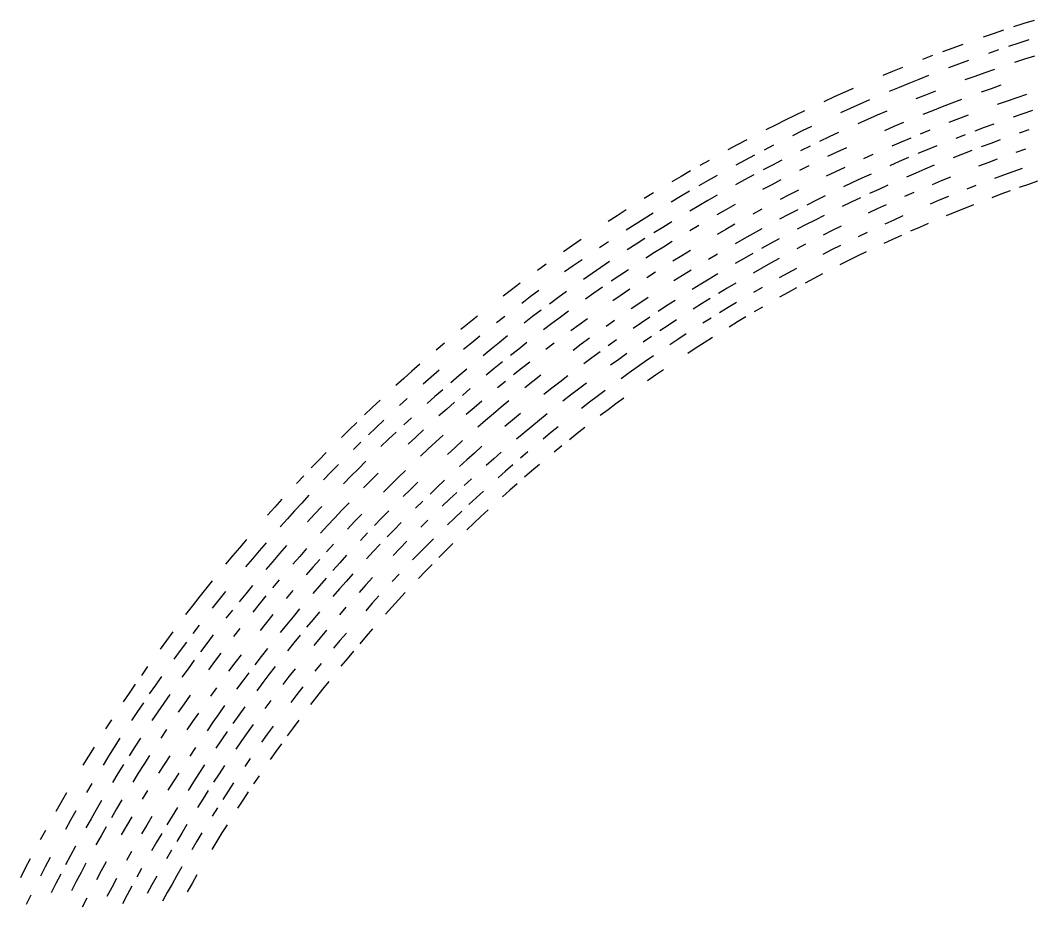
# Model space of a CAD drawing. Header units: metres. Extents: x -298 to 300, y -298 to 299.
# Drawn here: x -266.2 to -88.2, y 130.8 to 285.6 of the extents above; entities that cross this region are included whole.
import ezdxf

# ---------------------------------------------------------------- set-up
doc = ezdxf.new("R2010")
doc.units = ezdxf.units.M

msp = doc.modelspace()

# ---------------------------------------------------------------- linework, layer by layer
for p, q in [((-90.6283, 285.052, -692.8203), (-92.41657, 284.47412, -692.8203)), ((-88.83643, 285.61877, -692.8203), (-90.6283, 285.052, -692.8203)), ((-95.98194, 283.28455, -692.8203), (-97.75892, 282.67297, -692.8203)), ((-94.20112, 283.8849, -692.8203), (-95.98194, 283.28455, -692.8203)), ((-101.301094, 281.4165, -692.8203), (-103.06617, 280.77155, -692.8203)), ((-91.515816, 281.62213, -692.8203), (-93.28236, 281.0387, -692.8203)), ((-89.74561, 282.19446, -692.8203), (-91.515816, 281.62213, -692.8203)), ((-106.58393, 279.44855, -692.8203), (-108.336494, 278.7705, -692.8203)), ((-103.06617, 280.77155, -692.8203), (-104.827156, 280.1156, -692.8203)), ((-95.04517, 280.44415, -692.8203), (-96.80427, 279.83862, -692.8203)), ((-102.05799, 277.9558, -692.8203), (-103.801155, 277.30627, -692.8203)), ((-100.31068, 278.59436, -692.8203), (-102.05799, 277.9558, -692.8203)), ((-90.48579, 278.81213, -692.8203), (-92.23469, 278.23523, -692.8203)), ((-88.73322, 279.37805, -692.8203), (-90.48579, 278.81213, -692.8203)), ((-113.56806, 276.67053, -692.8203), (-115.302925, 275.94867, -692.8203)), ((-111.82862, 277.38147, -692.8203), (-113.56806, 276.67053, -692.8203)), ((-107.275154, 275.97437, -692.8203), (-109.005745, 275.29205, -692.8203)), ((-97.459114, 276.43884, -692.8203), (-99.19294, 275.8181, -692.8203)), ((-95.72144, 277.04858, -692.8203), (-97.459114, 276.43884, -692.8203)), ((-110.732, 274.59894, -692.8203), (-112.453865, 273.89502, -692.8203)), ((-109.005745, 275.29205, -692.8203), (-110.732, 274.59894, -692.8203)), ((-99.19294, 275.8181, -692.8203), (-100.92274, 275.18665, -692.8203)), ((-94.641, 274.25763, -692.8203), (-96.36115, 273.65472, -692.8203)), ((-122.19599, 272.95276, -692.8203), (-123.907234, 272.17688, -692.8203)), ((-120.479866, 273.71796, -692.8203), (-122.19599, 272.95276, -692.8203)), ((-112.453865, 273.89502, -692.8203), (-114.17121, 273.18024, -692.8203)), ((-107.80128, 272.5523, -692.8203), (-109.51038, 271.86682, -692.8203)), ((-106.0879, 273.22705, -692.8203), (-107.80128, 272.5523, -692.8203)), ((-96.36115, 273.65472, -692.8203), (-98.07752, 273.04102, -692.8203)), ((-90.146, 272.62604, -692.8203), (-91.85609, 272.0514, -692.8203)), ((-123.907234, 272.17688, -692.8203), (-125.613655, 271.39014, -692.8203)), ((-119.295845, 270.9715, -692.8203), (-120.99464, 270.21387, -692.8203)), ((-117.59229, 271.7185, -692.8203), (-119.295845, 270.9715, -692.8203)), ((-103.20277, 271.1355, -692.8203), (-104.90308, 270.47888, -692.8203)), ((-101.49836, 271.78137, -692.8203), (-103.20277, 271.1355, -692.8203)), ((-93.56245, 271.466, -692.8203), (-95.26508, 270.86993, -692.8203)), ((-91.85609, 272.0514, -692.8203), (-93.56245, 271.466, -692.8203)), ((-130.70259, 268.96606, -692.8203), (-132.3886, 268.13672, -692.8203)), ((-129.01137, 269.78467, -692.8203), (-130.70259, 268.96606, -692.8203)), ((-120.99464, 270.21387, -692.8203), (-122.68867, 269.44556, -692.8203)), ((-116.302376, 269.01788, -692.8203), (-117.98902, 268.27905, -692.8203)), ((-114.61115, 269.7461, -692.8203), (-116.302376, 269.01788, -692.8203)), ((-106.59925, 269.81158, -692.8203), (-108.291084, 269.13367, -692.8203)), ((-104.90308, 270.47888, -692.8203), (-106.59925, 269.81158, -692.8203)), ((-100.350044, 269.0177, -692.8203), (-102.03712, 268.3791, -692.8203)), ((-90.79719, 269.25232, -692.8203), (-92.48603, 268.67365, -692.8203)), ((-89.104744, 269.8203, -692.8203), (-90.79719, 269.25232, -692.8203)), ((-134.06935, 267.29688, -692.8203), (-135.74477, 266.44653, -692.8203)), ((-132.3886, 268.13672, -692.8203), (-134.06935, 267.29688, -692.8203)), ((-127.7411, 267.07703, -692.8203), (-129.41524, 266.26648, -692.8203)), ((-117.98902, 268.27905, -692.8203), (-119.67097, 267.52966, -692.8203)), ((-113.34058, 267.03644, -692.8203), (-115.01484, 266.31628, -692.8203)), ((-111.66187, 267.7461, -692.8203), (-113.34058, 267.03644, -692.8203)), ((-102.03712, 268.3791, -692.8203), (-103.7201, 267.72986, -692.8203)), ((-95.85255, 267.4845, -692.8203), (-97.5301, 266.87415, -692.8203)), ((-129.41524, 266.26648, -692.8203), (-131.08418, 265.44543, -692.8203)), ((-124.687874, 265.21838, -692.8203), (-126.35035, 264.427, -692.8203)), ((-123.020454, 265.99933, -692.8203), (-124.687874, 265.21838, -692.8203)), ((-107.073616, 266.39978, -692.8203), (-108.74409, 265.719, -692.8203)), ((-100.87348, 265.6219, -692.8203), (-102.53919, 264.98004, -692.8203)), ((-97.5301, 266.87415, -692.8203), (-99.20374, 266.2533, -692.8203)), ((-89.740486, 266.4524, -692.8203), (-91.41169, 265.8805, -692.8203)), ((-140.73842, 263.8324, -692.8203), (-142.39186, 262.94025, -692.8203)), ((-139.07936, 264.71423, -692.8203), (-140.73842, 263.8324, -692.8203)), ((-134.40639, 263.77185, -692.8203), (-136.05952, 262.9195, -692.8203)), ((-128.00786, 263.62524, -692.8203), (-129.66023, 262.81305, -692.8203)), ((-112.071846, 264.326, -692.8203), (-113.72907, 263.61383, -692.8203)), ((-110.410164, 265.0277, -692.8203), (-112.071846, 264.326, -692.8203)), ((-105.858284, 263.66504, -692.8203), (-107.51154, 262.99194, -692.8203)), ((-96.40333, 264.10175, -692.8203), (-98.05958, 263.48804, -692.8203)), ((-94.74323, 264.70508, -692.8203), (-96.40333, 264.10175, -692.8203)), ((-137.70723, 262.05676, -692.8203), (-139.34947, 261.18372, -692.8203)), ((-123.31611, 262.5586, -692.8203), (-124.96192, 261.77588, -692.8203)), ((-121.66541, 263.33093, -692.8203), (-123.31611, 262.5586, -692.8203)), ((-117.029915, 262.1584, -692.8203), (-118.67341, 261.41516, -692.8203)), ((-110.80518, 261.61462, -692.8203), (-112.44538, 260.91046, -692.8203)), ((-107.51154, 262.99194, -692.8203), (-109.16053, 262.3084, -692.8203)), ((-101.36036, 262.22937, -692.8203), (-103.00477, 261.58447, -692.8203)), ((-99.71198, 262.8639, -692.8203), (-101.36036, 262.22937, -692.8203)), ((-90.33955, 263.08655, -692.8203), (-91.98963, 262.51086, -692.8203)), ((-145.68178, 261.12476, -692.8203), (-147.31807, 260.20166, -692.8203)), ((-139.34947, 261.18372, -692.8203), (-140.98619, 260.3004, -692.8203)), ((-134.5862, 260.31445, -692.8203), (-136.2176, 259.46106, -692.8203)), ((-132.94948, 261.1576, -692.8203), (-134.5862, 260.31445, -692.8203)), ((-128.2386, 260.1795, -692.8203), (-129.86928, 259.36597, -692.8203)), ((-121.94611, 259.89783, -692.8203), (-123.575264, 259.12378, -692.8203)), ((-112.44538, 260.91046, -692.8203), (-114.081184, 260.19604, -692.8203)), ((-106.281136, 260.26392, -692.8203), (-107.91297, 259.5882, -692.8203)), ((-96.91761, 260.72186, -692.8203), (-98.55262, 260.10498, -692.8203)), ((-95.278694, 261.3285, -692.8203), (-96.91761, 260.72186, -692.8203)), ((-150.57304, 258.3246, -692.8203), (-152.1916, 257.37073, -692.8203)), ((-148.9485, 259.2682, -692.8203), (-150.57304, 258.3246, -692.8203)), ((-144.24275, 258.50293, -692.8203), (-145.8625, 257.58893, -692.8203)), ((-137.84358, 258.5974, -692.8203), (-139.46407, 257.7235, -692.8203)), ((-123.575264, 259.12378, -692.8203), (-125.19947, 258.33948, -692.8203)), ((-117.339, 258.73645, -692.8203), (-118.960945, 257.99133, -692.8203)), ((-109.540535, 258.90228, -692.8203), (-111.163765, 258.20618, -692.8203)), ((-107.91297, 259.5882, -692.8203), (-109.540535, 258.90228, -692.8203)), ((-103.433846, 258.19275, -692.8203), (-105.05274, 257.53503, -692.8203)), ((-94.1562, 258.55444, -692.8203), (-95.77766, 257.95496, -692.8203)), ((-92.53095, 259.1438, -692.8203), (-94.1562, 258.55444, -692.8203)), ((-90.90205, 259.7229, -692.8203), (-92.53095, 259.1438, -692.8203)), ((-145.8625, 257.58893, -692.8203), (-147.47646, 256.6648, -692.8203)), ((-139.46407, 257.7235, -692.8203), (-141.07906, 256.83954, -692.8203)), ((-134.73024, 256.864, -692.8203), (-136.33992, 256.00983, -692.8203)), ((-133.11519, 257.7082, -692.8203), (-134.73024, 256.864, -692.8203)), ((-120.57813, 257.23608, -692.8203), (-122.19056, 256.4707, -692.8203)), ((-118.960945, 257.99133, -692.8203), (-120.57813, 257.23608, -692.8203)), ((-114.39686, 256.78333, -692.8203), (-116.0066, 256.05676, -692.8203)), ((-105.05274, 257.53503, -692.8203), (-106.66749, 256.86707, -692.8203)), ((-99.0091, 256.7254, -692.8203), (-100.618904, 256.09546, -692.8203)), ((-89.8166, 256.9342, -692.8203), (-91.427986, 256.36194, -692.8203)), ((-88.20161, 257.49634, -692.8203), (-89.8166, 256.9342, -692.8203)), ((-155.41054, 255.43266, -692.8203), (-157.01076, 254.4486, -692.8203)), ((-150.68666, 254.78612, -692.8203), (-152.28288, 253.83177, -692.8203)), ((-149.08455, 255.73045, -692.8203), (-150.68666, 254.78612, -692.8203)), ((-144.2921, 255.04124, -692.8203), (-145.89003, 254.127, -692.8203)), ((-131.64589, 255.10094, -692.8203), (-133.24458, 254.2661, -692.8203)), ((-130.04195, 255.92577, -692.8203), (-131.64589, 255.10094, -692.8203)), ((-125.400764, 254.90959, -692.8203), (-126.99848, 254.11394, -692.8203)), ((-119.21223, 254.57335, -692.8203), (-120.80793, 253.81657, -692.8203)), ((-116.0066, 256.05676, -692.8203), (-117.61176, 255.32005, -692.8203)), ((-109.884224, 255.50084, -692.8203), (-111.48603, 254.80266, -692.8203)), ((-103.826485, 254.80522, -692.8203), (-105.42414, 254.14507, -692.8203)), ((-94.63984, 255.18712, -692.8203), (-96.24012, 254.58464, -692.8203)), ((-93.035774, 255.77959, -692.8203), (-94.63984, 255.18712, -692.8203)), ((-147.48222, 253.20274, -692.8203), (-149.06856, 252.26854, -692.8203)), ((-145.89003, 254.127, -692.8203), (-147.48222, 253.20274, -692.8203)), ((-141.13625, 253.38664, -692.8203), (-142.72389, 252.4923, -692.8203)), ((-126.99848, 254.11394, -692.8203), (-128.59108, 253.30827, -692.8203)), ((-120.80793, 253.81657, -692.8203), (-122.39887, 253.04979, -692.8203)), ((-114.67628, 253.37608, -692.8203), (-116.264656, 252.64781, -692.8203)), ((-105.42414, 254.14507, -692.8203), (-107.017586, 253.47484, -692.8203)), ((-101.01777, 252.71703, -692.8203), (-102.6023, 252.07457, -692.8203)), ((-99.429146, 253.3496, -692.8203), (-101.01777, 252.71703, -692.8203)), ((-161.77388, 251.43614, -692.8203), (-163.34883, 250.41216, -692.8203)), ((-160.19252, 252.45024, -692.8203), (-161.77388, 251.43614, -692.8203)), ((-155.45705, 251.89305, -692.8203), (-157.03493, 250.90874, -692.8203)), ((-142.72389, 252.4923, -692.8203), (-144.30586, 251.58794, -692.8203)), ((-136.42601, 252.56639, -692.8203), (-138.00862, 251.70158, -692.8203)), ((-131.76091, 251.6671, -692.8203), (-133.33803, 250.83159, -692.8203)), ((-130.1786, 252.49266, -692.8203), (-131.76091, 251.6671, -692.8203)), ((-125.56605, 251.48637, -692.8203), (-127.14216, 250.6898, -692.8203)), ((-116.264656, 252.64781, -692.8203), (-117.848335, 251.90965, -692.8203)), ((-111.77204, 251.40446, -692.8203), (-113.34803, 250.6945, -692.8203)), ((-102.6023, 252.07457, -692.8203), (-104.18281, 251.4221, -692.8203)), ((-158.60658, 249.9146, -692.8203), (-160.17189, 248.91063, -692.8203)), ((-157.03493, 250.90874, -692.8203), (-158.60658, 249.9146, -692.8203)), ((-153.79176, 249.40636, -692.8203), (-155.35402, 248.4326, -692.8203)), ((-152.22334, 250.37022, -692.8203), (-153.79176, 249.40636, -692.8203)), ((-147.45256, 249.74956, -692.8203), (-149.01717, 248.81554, -692.8203)), ((-141.15736, 249.94225, -692.8203), (-142.72334, 249.04784, -692.8203)), ((-128.71327, 249.88329, -692.8203), (-130.27925, 249.067, -692.8203)), ((-127.14216, 250.6898, -692.8203), (-128.71327, 249.88329, -692.8203)), ((-122.57105, 249.63548, -692.8203), (-124.13563, 248.85777, -692.8203)), ((-113.34803, 250.6945, -692.8203), (-114.91956, 249.9746, -692.8203)), ((-108.89918, 249.4055, -692.8203), (-110.462654, 248.71361, -692.8203)), ((-107.33131, 250.08757, -692.8203), (-108.89918, 249.4055, -692.8203)), ((-156.91014, 247.44902, -692.8203), (-158.46004, 246.45573, -692.8203)), ((-142.72334, 249.04784, -692.8203), (-144.2837, 248.14354, -692.8203)), ((-139.59282, 247.3911, -692.8203), (-141.1428, 246.50658, -692.8203)), ((-138.03728, 248.26598, -692.8203), (-139.59282, 247.3911, -692.8203)), ((-136.47627, 249.13097, -692.8203), (-138.03728, 248.26598, -692.8203)), ((-133.39558, 247.40495, -692.8203), (-134.94585, 246.55931, -692.8203)), ((-124.13563, 248.85777, -692.8203), (-125.69532, 248.07018, -692.8203)), ((-118.048775, 248.50536, -692.8203), (-119.60639, 247.75603, -692.8203)), ((-112.0218, 248.01189, -692.8203), (-113.576485, 247.3004, -692.8203)), ((-169.58315, 246.21794, -692.8203), (-171.12508, 245.145, -692.8203)), ((-168.0345, 247.28117, -692.8203), (-169.58315, 246.21794, -692.8203)), ((-163.28346, 246.87321, -692.8203), (-164.82954, 245.83995, -692.8203)), ((-158.46004, 246.45573, -692.8203), (-160.00362, 245.45274, -692.8203)), ((-153.67525, 245.955, -692.8203), (-155.21584, 244.98204, -692.8203)), ((-152.12862, 246.91826, -692.8203), (-153.67525, 245.955, -692.8203)), ((-134.94585, 246.55931, -692.8203), (-136.49074, 245.7039, -692.8203)), ((-128.79958, 246.4658, -692.8203), (-130.34404, 245.64903, -692.8203)), ((-122.70728, 246.22813, -692.8203), (-124.250435, 245.44957, -692.8203)), ((-113.576485, 247.3004, -692.8203), (-115.126656, 246.57921, -692.8203)), ((-155.21584, 244.98204, -692.8203), (-156.75026, 243.9995, -692.8203)), ((-150.46712, 244.42912, -692.8203), (-151.99818, 243.47636, -692.8203)), ((-148.93007, 245.3723, -692.8203), (-150.46712, 244.42912, -692.8203)), ((-144.22594, 244.70836, -692.8203), (-145.75893, 243.79472, -692.8203)), ((-139.56422, 243.96416, -692.8203), (-141.09267, 243.07982, -692.8203)), ((-138.03023, 244.83885, -692.8203), (-139.56422, 243.96416, -692.8203)), ((-133.41743, 243.98643, -692.8203), (-134.94618, 243.14073, -692.8203)), ((-124.250435, 245.44957, -692.8203), (-125.78864, 244.66136, -692.8203)), ((-119.7494, 244.35728, -692.8203), (-121.28089, 243.5974, -692.8203)), ((-118.2132, 245.10759, -692.8203), (-119.7494, 244.35728, -692.8203)), ((-174.18849, 242.97032, -692.8203), (-175.70992, 241.86858, -692.8203)), ((-169.42836, 242.68211, -692.8203), (-170.94795, 241.61034, -692.8203)), ((-167.90205, 243.74437, -692.8203), (-169.42836, 242.68211, -692.8203)), ((-164.59608, 242.38591, -692.8203), (-166.11394, 241.34447, -692.8203)), ((-163.07173, 243.41777, -692.8203), (-164.59608, 242.38591, -692.8203)), ((-136.46956, 242.28539, -692.8203), (-137.98756, 241.42058, -692.8203)), ((-134.94618, 243.14073, -692.8203), (-136.46956, 242.28539, -692.8203)), ((-130.37306, 242.239, -692.8203), (-131.89095, 241.41246, -692.8203)), ((-121.28089, 243.5974, -692.8203), (-122.80756, 242.82787, -692.8203)), ((-166.11394, 241.34447, -692.8203), (-167.6252, 240.2935, -692.8203)), ((-161.316, 240.99413, -692.8203), (-162.82515, 239.97337, -692.8203)), ((-159.80037, 242.00548, -692.8203), (-161.316, 240.99413, -692.8203)), ((-155.04216, 241.5421, -692.8203), (-156.55495, 240.56065, -692.8203)), ((-150.32298, 240.99644, -692.8203), (-151.83247, 240.04466, -692.8203)), ((-148.80751, 241.93877, -692.8203), (-150.32298, 240.99644, -692.8203)), ((-145.64418, 240.36955, -692.8203), (-147.14986, 239.44719, -692.8203)), ((-144.1327, 241.28252, -692.8203), (-145.64418, 240.36955, -692.8203)), ((-131.89095, 241.41246, -692.8203), (-133.40358, 240.5764, -692.8203)), ((-127.35798, 240.46202, -692.8203), (-128.86479, 239.6544, -692.8203)), ((-125.8462, 241.26018, -692.8203), (-127.35798, 240.46202, -692.8203)), ((-180.23201, 238.50633, -692.8203), (-181.72514, 237.36674, -692.8203)), ((-178.7317, 239.63652, -692.8203), (-180.23201, 238.50633, -692.8203)), ((-164.3279, 238.9431, -692.8203), (-165.82408, 237.90343, -692.8203)), ((-159.56184, 238.56938, -692.8203), (-161.05586, 237.55968, -692.8203)), ((-147.14986, 239.44719, -692.8203), (-148.64967, 238.51537, -692.8203)), ((-142.50838, 238.76909, -692.8203), (-144.0041, 237.86644, -692.8203)), ((-141.00703, 239.66234, -692.8203), (-142.50838, 238.76909, -692.8203)), ((-136.41286, 238.87584, -692.8203), (-137.90938, 238.0114, -692.8203)), ((-130.36644, 238.83739, -692.8203), (-131.86293, 238.01091, -692.8203)), ((-176.9579, 237.22856, -692.8203), (-178.44298, 236.1096, -692.8203)), ((-175.46577, 238.33812, -692.8203), (-176.9579, 237.22856, -692.8203)), ((-172.11885, 237.08409, -692.8203), (-173.60316, 235.99559, -692.8203)), ((-170.6277, 238.16331, -692.8203), (-172.11885, 237.08409, -692.8203)), ((-165.82408, 237.90343, -692.8203), (-167.31374, 236.85442, -692.8203)), ((-161.05586, 237.55968, -692.8203), (-162.54344, 236.54057, -692.8203)), ((-156.32457, 237.13274, -692.8203), (-157.80959, 236.14336, -692.8203)), ((-145.4941, 236.95433, -692.8203), (-146.97829, 236.033, -692.8203)), ((-131.86293, 238.01091, -692.8203), (-133.35414, 237.1751, -692.8203)), ((-157.80959, 236.14336, -692.8203), (-159.28838, 235.14464, -692.8203)), ((-153.11357, 235.66362, -692.8203), (-154.58946, 234.69444, -692.8203)), ((-151.6316, 236.62352, -692.8203), (-153.11357, 235.66362, -692.8203)), ((-146.97829, 236.033, -692.8203), (-148.45668, 235.10228, -692.8203)), ((-142.36592, 235.36205, -692.8203), (-143.84023, 234.46031, -692.8203)), ((-140.886, 236.2545, -692.8203), (-142.36592, 235.36205, -692.8203)), ((-136.32066, 235.47545, -692.8203), (-137.79585, 234.61168, -692.8203)), ((-186.16115, 233.89207, -692.8203), (-187.62514, 232.71538, -692.8203)), ((-181.39189, 233.84398, -692.8203), (-182.85558, 232.69725, -692.8203)), ((-176.55107, 233.7907, -692.8203), (-178.01454, 232.67442, -692.8203)), ((-175.08058, 234.89775, -692.8203), (-176.55107, 233.7907, -692.8203)), ((-171.74257, 233.65147, -692.8203), (-173.2053, 232.56541, -692.8203)), ((-170.27303, 234.72838, -692.8203), (-171.74257, 233.65147, -692.8203)), ((-166.9673, 233.42754, -692.8203), (-168.42879, 232.37144, -692.8203)), ((-156.05922, 233.71599, -692.8203), (-157.52278, 232.72838, -692.8203)), ((-151.3957, 233.21318, -692.8203), (-152.85622, 232.25487, -692.8203)), ((-145.30879, 233.54942, -692.8203), (-146.77162, 232.62926, -692.8203)), ((-139.26555, 233.7387, -692.8203), (-140.72969, 232.85649, -692.8203)), ((-187.62514, 232.71538, -692.8203), (-189.08168, 231.52953, -692.8203)), ((-173.2053, 232.56541, -692.8203), (-174.66115, 231.47014, -692.8203)), ((-168.42879, 232.37144, -692.8203), (-169.88356, 231.3062, -692.8203)), ((-162.22694, 233.11955, -692.8203), (-163.68657, 232.09325, -692.8203)), ((-157.52278, 232.72838, -692.8203), (-158.98012, 231.73155, -692.8203)), ((-152.85622, 232.25487, -692.8203), (-154.31068, 231.28734, -692.8203)), ((-140.72969, 232.85649, -692.8203), (-142.18828, 231.96507, -692.8203)), ((-185.76118, 230.37651, -692.8203), (-187.20296, 229.2025, -692.8203)), ((-180.9203, 230.41441, -692.8203), (-182.36244, 229.27074, -692.8203)), ((-166.58632, 230.01317, -692.8203), (-168.02632, 228.95952, -692.8203)), ((-161.87575, 229.71062, -692.8203), (-163.31395, 228.68657, -692.8203)), ((-155.75905, 230.31078, -692.8203), (-157.20119, 229.32506, -692.8203)), ((-151.12483, 229.81401, -692.8203), (-152.56401, 228.8574, -692.8203)), ((-149.6797, 230.76152, -692.8203), (-151.12483, 229.81401, -692.8203)), ((-145.08846, 230.15495, -692.8203), (-146.52992, 229.23631, -692.8203)), ((-191.97224, 229.13048, -692.8203), (-193.40614, 227.9174, -692.8203)), ((-187.20296, 229.2025, -692.8203), (-188.63731, 228.01945, -692.8203)), ((-183.79738, 228.11815, -692.8203), (-185.22499, 226.95647, -692.8203)), ((-182.36244, 229.27074, -692.8203), (-183.79738, 228.11815, -692.8203)), ((-178.98701, 228.12993, -692.8203), (-180.41484, 226.99846, -692.8203)), ((-177.55208, 229.25237, -692.8203), (-178.98701, 228.12993, -692.8203)), ((-172.77284, 229.14842, -692.8203), (-174.20723, 228.05595, -692.8203)), ((-168.02632, 228.95952, -692.8203), (-169.45967, 227.8969, -692.8203)), ((-147.96559, 228.30858, -692.8203), (-149.39534, 227.37187, -692.8203)), ((-146.52992, 229.23631, -692.8203), (-147.96559, 228.30858, -692.8203)), ((-166.17091, 226.6115, -692.8203), (-167.58955, 225.56053, -692.8203)), ((-164.74568, 227.65349, -692.8203), (-166.17091, 226.6115, -692.8203)), ((-161.49, 226.31407, -692.8203), (-162.90688, 225.29247, -692.8203)), ((-160.06673, 227.3267, -692.8203), (-161.49, 226.31407, -692.8203)), ((-155.42412, 226.91728, -692.8203), (-156.84496, 225.93382, -692.8203)), ((-196.25087, 225.4644, -692.8203), (-197.66164, 224.22453, -692.8203)), ((-192.89531, 224.41661, -692.8203), (-194.29945, 223.19798, -692.8203)), ((-188.05818, 224.60643, -692.8203), (-189.46364, 223.41814, -692.8203)), ((-183.24898, 224.70885, -692.8203), (-184.6552, 223.5507, -692.8203)), ((-181.83553, 225.85808, -692.8203), (-183.24898, 224.70885, -692.8203)), ((-178.46877, 224.7249, -692.8203), (-179.8752, 223.59679, -692.8203)), ((-177.05525, 225.84416, -692.8203), (-178.46877, 224.7249, -692.8203)), ((-158.25957, 224.94139, -692.8203), (-159.6679, 223.94017, -692.8203)), ((-156.84496, 225.93382, -692.8203), (-158.25957, 224.94139, -692.8203)), ((-153.64891, 224.50816, -692.8203), (-155.05464, 223.53587, -692.8203)), ((-199.06453, 222.97588, -692.8203), (-200.45952, 221.71843, -692.8203)), ((-197.66164, 224.22453, -692.8203), (-199.06453, 222.97588, -692.8203)), ((-194.29945, 223.19798, -692.8203), (-195.69588, 221.97057, -692.8203)), ((-189.46364, 223.41814, -692.8203), (-190.86156, 222.22105, -692.8203)), ((-181.27449, 222.45988, -692.8203), (-182.66661, 221.3142, -692.8203)), ((-176.52443, 222.44987, -692.8203), (-177.91658, 221.33403, -692.8203)), ((-175.12526, 223.55699, -692.8203), (-176.52443, 222.44987, -692.8203)), ((-170.40678, 223.43205, -692.8203), (-171.80531, 222.3546, -692.8203)), ((-159.6679, 223.94017, -692.8203), (-161.0699, 222.9301, -692.8203)), ((-155.05464, 223.53587, -692.8203), (-156.45424, 222.5548, -692.8203)), ((-192.2519, 221.01518, -692.8203), (-193.63466, 219.80064, -692.8203)), ((-187.4456, 221.20811, -692.8203), (-188.8297, 220.02373, -692.8203)), ((-173.197, 221.26836, -692.8203), (-174.58186, 220.17345, -692.8203)), ((-171.80531, 222.3546, -692.8203), (-173.197, 221.26836, -692.8203)), ((-168.50923, 221.11797, -692.8203), (-169.89326, 220.05247, -692.8203)), ((-167.11855, 222.17479, -692.8203), (-168.50923, 221.11797, -692.8203)), ((-163.85469, 220.88371, -692.8203), (-165.23732, 219.8474, -692.8203)), ((-203.22566, 219.17735, -692.8203), (-204.5967, 217.8939, -692.8203)), ((-198.46541, 219.48949, -692.8203), (-199.8384, 218.23595, -692.8203)), ((-193.63466, 219.80064, -692.8203), (-195.00975, 218.57744, -692.8203)), ((-185.4291, 218.99681, -692.8203), (-186.7993, 217.82512, -692.8203)), ((-180.67976, 219.07628, -692.8203), (-182.05061, 217.93443, -692.8203)), ((-169.89326, 220.05247, -692.8203), (-171.27052, 218.97832, -692.8203)), ((-165.23732, 219.8474, -692.8203), (-166.61345, 218.80247, -692.8203)), ((-160.6155, 219.55913, -692.8203), (-161.98994, 218.5432, -692.8203)), ((-204.5967, 217.8939, -692.8203), (-205.95961, 216.60179, -692.8203)), ((-191.57536, 217.62907, -692.8203), (-192.93684, 216.41887, -692.8203)), ((-190.20628, 218.83073, -692.8203), (-191.57536, 217.62907, -692.8203)), ((-186.7993, 217.82512, -692.8203), (-188.16212, 216.64488, -692.8203)), ((-182.05061, 217.93443, -692.8203), (-183.41426, 216.78398, -692.8203)), ((-166.61345, 218.80247, -692.8203), (-167.98296, 217.74895, -692.8203)), ((-163.35793, 217.51866, -692.8203), (-164.71944, 216.48558, -692.8203)), ((-161.98994, 218.5432, -692.8203), (-163.35793, 217.51866, -692.8203)), ((-202.5606, 215.70323, -692.8203), (-203.90968, 214.42412, -692.8203)), ((-197.73668, 216.10533, -692.8203), (-199.08842, 214.85643, -692.8203)), ((-184.77065, 215.62498, -692.8203), (-186.11967, 214.45757, -692.8203)), ((-183.41426, 216.78398, -692.8203), (-184.77065, 215.62498, -692.8203)), ((-180.05144, 215.70744, -692.8203), (-181.40114, 214.56969, -692.8203)), ((-178.6946, 216.83678, -692.8203), (-180.05144, 215.70744, -692.8203)), ((-175.3614, 215.70427, -692.8203), (-176.7112, 214.59587, -692.8203)), ((-174.00465, 216.80418, -692.8203), (-175.3614, 215.70427, -692.8203)), ((-208.6609, 213.99217, -692.8203), (-209.99919, 212.67467, -692.8203)), ((-207.31438, 215.30125, -692.8203), (-208.6609, 213.99217, -692.8203)), ((-203.90968, 214.42412, -692.8203), (-205.25069, 213.13652, -692.8203)), ((-200.43227, 213.59917, -692.8203), (-201.7682, 212.33348, -692.8203)), ((-195.6368, 213.97295, -692.8203), (-196.9752, 212.73729, -692.8203)), ((-176.7112, 214.59587, -692.8203), (-178.05397, 213.47905, -692.8203)), ((-172.05128, 214.5371, -692.8203), (-173.39384, 213.44951, -692.8203)), ((-167.42284, 214.3939, -692.8203), (-168.7646, 213.33543, -692.8203)), ((-206.58357, 211.84056, -692.8203), (-207.90828, 210.5363, -692.8203)), ((-201.7682, 212.33348, -692.8203), (-203.09612, 211.05937, -692.8203)), ((-196.9752, 212.73729, -692.8203), (-198.3058, 211.49333, -692.8203)), ((-193.5384, 211.83916, -692.8203), (-194.86342, 210.6168, -692.8203)), ((-192.2057, 213.0532, -692.8203), (-193.5384, 211.83916, -692.8203)), ((-188.79561, 212.0974, -692.8203), (-190.12236, 210.90477, -692.8203)), ((-178.05397, 213.47905, -692.8203), (-179.38972, 212.3538, -692.8203)), ((-173.39384, 213.44951, -692.8203), (-174.7295, 212.3535, -692.8203)), ((-168.7646, 213.33543, -692.8203), (-170.09969, 212.26854, -692.8203)), ((-212.65074, 210.0147, -692.8203), (-213.96394, 208.67223, -692.8203)), ((-194.86342, 210.6168, -692.8203), (-196.18071, 209.3861, -692.8203)), ((-190.12236, 210.90477, -692.8203), (-191.4416, 209.70384, -692.8203)), ((-185.40688, 211.1057, -692.8203), (-186.7275, 209.93437, -692.8203)), ((-182.03981, 210.07835, -692.8203), (-183.35402, 208.92815, -692.8203)), ((-177.38002, 210.13652, -692.8203), (-178.69472, 209.01561, -692.8203)), ((-171.428, 211.19322, -692.8203), (-172.74953, 210.10966, -692.8203)), ((-213.96394, 208.67223, -692.8203), (-215.26863, 207.32158, -692.8203)), ((-205.72777, 208.48637, -692.8203), (-207.03142, 207.18755, -692.8203)), ((-188.0407, 208.75475, -692.8203), (-189.34645, 207.56694, -692.8203)), ((-186.7275, 209.93437, -692.8203), (-188.0407, 208.75475, -692.8203)), ((-183.35402, 208.92815, -692.8203), (-184.66103, 207.76976, -692.8203)), ((-211.83278, 206.57396, -692.8203), (-213.12425, 205.2368, -692.8203)), ((-210.53294, 207.90294, -692.8203), (-211.83278, 206.57396, -692.8203)), ((-207.03142, 207.18755, -692.8203), (-208.32683, 205.88054, -692.8203)), ((-203.54903, 206.43462, -692.8203), (-204.8398, 205.14952, -692.8203)), ((-198.79195, 206.90007, -692.8203), (-200.08577, 205.64476, -692.8203)), ((-181.30287, 206.74913, -692.8203), (-182.5962, 205.60362, -692.8203)), ((-180.0024, 207.88646, -692.8203), (-181.30287, 206.74913, -692.8203)), ((-176.67284, 206.80943, -692.8203), (-177.96666, 205.69304, -692.8203)), ((-175.372, 207.91771, -692.8203), (-176.67284, 206.80943, -692.8203)), ((-216.56477, 205.96281, -692.8203), (-217.85237, 204.59593, -692.8203)), ((-208.32683, 205.88054, -692.8203), (-209.61403, 204.56548, -692.8203)), ((-204.8398, 205.14952, -692.8203), (-206.12248, 203.85631, -692.8203)), ((-200.08577, 205.64476, -692.8203), (-201.37166, 204.38145, -692.8203)), ((-196.64217, 204.8181, -692.8203), (-197.92299, 203.5764, -692.8203)), ((-191.93544, 205.16685, -692.8203), (-193.21852, 203.9547, -692.8203)), ((-187.25294, 205.42851, -692.8203), (-188.53783, 204.24571, -692.8203)), ((-201.37166, 204.38145, -692.8203), (-202.64961, 203.11009, -692.8203)), ((-197.92299, 203.5764, -692.8203), (-199.1959, 202.32664, -692.8203)), ((-193.21852, 203.9547, -692.8203), (-194.494, 202.73448, -692.8203)), ((-189.81523, 203.05492, -692.8203), (-191.08513, 201.85612, -692.8203)), ((-185.16115, 203.2885, -692.8203), (-186.4326, 202.11888, -692.8203)), ((-180.5331, 203.43602, -692.8203), (-181.80562, 202.29546, -692.8203)), ((-179.25343, 204.56859, -692.8203), (-180.5331, 203.43602, -692.8203)), ((-220.40166, 201.838, -692.8203), (-221.66322, 200.44713, -692.8203)), ((-216.94777, 201.17729, -692.8203), (-218.20515, 199.80815, -692.8203)), ((-215.68178, 202.53844, -692.8203), (-216.94777, 201.17729, -692.8203)), ((-208.66331, 201.24596, -692.8203), (-209.92134, 199.92894, -692.8203)), ((-195.76173, 201.50633, -692.8203), (-197.02174, 200.27025, -692.8203)), ((-191.08513, 201.85612, -692.8203), (-192.34743, 200.64934, -692.8203)), ((-186.4326, 202.11888, -692.8203), (-187.69667, 200.94139, -692.8203)), ((-221.66322, 200.44713, -692.8203), (-222.916, 199.04832, -692.8203)), ((-218.20515, 199.80815, -692.8203), (-219.45393, 198.43126, -692.8203)), ((-213.42555, 200.57213, -692.8203), (-214.67924, 199.2252, -692.8203)), ((-209.92134, 199.92894, -692.8203), (-211.17104, 198.60399, -692.8203)), ((-201.7181, 199.80339, -692.8203), (-202.96724, 198.52995, -692.8203)), ((-188.95332, 199.7559, -692.8203), (-190.20247, 198.5626, -692.8203)), ((-184.329, 199.99052, -692.8203), (-185.57973, 198.82628, -692.8203)), ((-219.45393, 198.43126, -692.8203), (-220.69398, 197.0465, -692.8203)), ((-214.67924, 199.2252, -692.8203), (-215.92442, 197.87035, -692.8203)), ((-211.17104, 198.60399, -692.8203), (-212.41243, 197.27122, -692.8203)), ((-207.68056, 197.94511, -692.8203), (-208.91786, 196.63432, -692.8203)), ((-206.43504, 199.24815, -692.8203), (-207.68056, 197.94511, -692.8203)), ((-202.96724, 198.52995, -692.8203), (-204.20833, 197.2487, -692.8203)), ((-199.51826, 197.77446, -692.8203), (-200.75468, 196.51488, -692.8203)), ((-194.84914, 198.2122, -692.8203), (-196.08846, 196.98192, -692.8203)), ((-190.20247, 198.5626, -692.8203), (-191.4441, 197.3615, -692.8203)), ((-186.82314, 197.65416, -692.8203), (-188.05913, 196.47423, -692.8203)), ((-185.57973, 198.82628, -692.8203), (-186.82314, 197.65416, -692.8203)), ((-212.41243, 197.27122, -692.8203), (-213.64537, 195.93071, -692.8203)), ((-205.44136, 195.9597, -692.8203), (-206.66621, 194.66295, -692.8203)), ((-200.75468, 196.51488, -692.8203), (-201.98317, 195.24754, -692.8203)), ((-226.6212, 194.80522, -692.8203), (-227.8384, 193.37547, -692.8203)), ((-223.1479, 194.25377, -692.8203), (-224.36159, 192.846, -692.8203)), ((-211.36763, 193.98949, -692.8203), (-212.57997, 192.65562, -692.8203)), ((-198.54372, 194.49815, -692.8203), (-199.75954, 193.2448, -692.8203)), ((-193.90456, 194.93596, -692.8203), (-195.12325, 193.71172, -692.8203)), ((-190.50874, 194.0913, -692.8203), (-191.72221, 192.88841, -692.8203)), ((-227.8384, 193.37547, -692.8203), (-229.04659, 191.9381, -692.8203)), ((-224.36159, 192.846, -692.8203), (-225.56645, 191.43053, -692.8203)), ((-220.81917, 192.37389, -692.8203), (-222.02113, 190.98076, -692.8203)), ((-219.60847, 193.7595, -692.8203), (-220.81917, 192.37389, -692.8203)), ((-216.08583, 193.22661, -692.8203), (-217.29326, 191.86314, -692.8203)), ((-204.41609, 192.68993, -692.8203), (-205.62044, 191.39977, -692.8203)), ((-203.20363, 193.97258, -692.8203), (-204.41609, 192.68993, -692.8203)), ((-199.75954, 193.2448, -692.8203), (-200.96748, 191.98381, -692.8203)), ((-196.33424, 192.47984, -692.8203), (-197.53749, 191.24034, -692.8203)), ((-195.12325, 193.71172, -692.8203), (-196.33424, 192.47984, -692.8203)), ((-191.72221, 192.88841, -692.8203), (-192.92812, 191.67784, -692.8203)), ((-229.04659, 191.9381, -692.8203), (-230.24568, 190.49321, -692.8203)), ((-225.56645, 191.43053, -692.8203), (-226.76234, 190.00761, -692.8203)), ((-222.02113, 190.98076, -692.8203), (-223.21431, 189.58006, -692.8203)), ((-217.29326, 191.86314, -692.8203), (-218.49208, 190.49211, -692.8203)), ((-213.78389, 191.3142, -692.8203), (-214.97932, 189.9652, -692.8203)), ((-210.29155, 190.72704, -692.8203), (-211.48341, 189.40001, -692.8203)), ((-209.09138, 192.04662, -692.8203), (-210.29155, 190.72704, -692.8203)), ((-194.12639, 190.45982, -692.8203), (-195.31697, 189.23424, -692.8203)), ((-214.97932, 189.9652, -692.8203), (-216.16628, 188.60875, -692.8203)), ((-208.00465, 188.79686, -692.8203), (-209.1844, 187.48418, -692.8203)), ((-199.9204, 188.73888, -692.8203), (-201.09999, 187.47704, -692.8203)), ((-195.31697, 189.23424, -692.8203), (-196.4998, 188.00127, -692.8203)), ((-232.6165, 187.58098, -692.8203), (-233.78813, 186.11375, -692.8203)), ((-220.86372, 187.72765, -692.8203), (-222.03645, 186.33434, -692.8203)), ((-212.66689, 188.06554, -692.8203), (-213.84193, 186.72368, -692.8203)), ((-209.1844, 187.48418, -692.8203), (-210.35588, 186.16417, -692.8203)), ((-205.7192, 186.86485, -692.8203), (-206.88686, 185.56664, -692.8203)), ((-204.54341, 188.15575, -692.8203), (-205.7192, 186.86485, -692.8203)), ((-233.78813, 186.11375, -692.8203), (-234.95052, 184.6392, -692.8203)), ((-230.29604, 185.6942, -692.8203), (-231.45576, 184.24168, -692.8203)), ((-226.74055, 185.33354, -692.8203), (-227.89812, 183.90343, -692.8203)), ((-225.57405, 186.75645, -692.8203), (-226.74055, 185.33354, -692.8203)), ((-218.51445, 185.8737, -692.8203), (-219.67558, 184.49516, -692.8203)), ((-213.84193, 186.72368, -692.8203), (-215.00853, 185.3745, -692.8203)), ((-210.35588, 186.16417, -692.8203), (-211.51906, 184.8369, -692.8203)), ((-198.84206, 185.51317, -692.8203), (-200.00142, 184.2581, -692.8203)), ((-234.95052, 184.6392, -692.8203), (-236.10356, 183.15746, -692.8203)), ((-231.45576, 184.24168, -692.8203), (-232.60631, 182.78197, -692.8203)), ((-224.35555, 183.52574, -692.8203), (-225.50179, 182.11064, -692.8203)), ((-223.20042, 184.9337, -692.8203), (-224.35555, 183.52574, -692.8203)), ((-204.59084, 183.64732, -692.8203), (-205.73833, 182.35631, -692.8203)), ((-203.43529, 184.9312, -692.8203), (-204.59084, 183.64732, -692.8203)), ((-200.00142, 184.2581, -692.8203), (-201.15285, 182.99583, -692.8203)), ((-236.10356, 183.15746, -692.8203), (-237.24727, 181.66844, -692.8203)), ((-229.04665, 182.46605, -692.8203), (-230.18611, 181.02147, -692.8203)), ((-221.97176, 181.71642, -692.8203), (-223.10664, 180.31627, -692.8203)), ((-217.31612, 182.65422, -692.8203), (-218.45705, 181.28331, -692.8203)), ((-213.8202, 182.1605, -692.8203), (-214.95808, 180.81151, -692.8203)), ((-209.19762, 182.94835, -692.8203), (-210.34059, 181.62834, -692.8203)), ((-201.15285, 182.99583, -692.8203), (-202.29631, 181.72636, -692.8203)), ((-234.87978, 179.84105, -692.8203), (-236.00261, 178.35991, -692.8203)), ((-223.10664, 180.31627, -692.8203), (-224.23271, 178.90904, -692.8203)), ((-219.58931, 179.90526, -692.8203), (-220.7129, 178.52013, -692.8203)), ((-218.45705, 181.28331, -692.8203), (-219.58931, 179.90526, -692.8203)), ((-214.95808, 180.81151, -692.8203), (-216.08748, 179.45543, -692.8203)), ((-239.50652, 178.66905, -692.8203), (-240.62196, 177.15886, -692.8203)), ((-232.43764, 178.11107, -692.8203), (-233.54964, 176.64531, -692.8203)), ((-227.76741, 179.2589, -692.8203), (-228.88673, 177.8225, -692.8203)), ((-217.20833, 178.09227, -692.8203), (-218.32057, 176.72221, -692.8203)), ((-212.60149, 178.96703, -692.8203), (-213.71935, 177.62584, -692.8203)), ((-209.1317, 178.44029, -692.8203), (-210.24632, 177.12083, -692.8203)), ((-204.55916, 179.166, -692.8203), (-205.67842, 177.87529, -692.8203)), ((-240.62196, 177.15886, -692.8203), (-241.72786, 175.64165, -692.8203)), ((-237.11607, 176.87181, -692.8203), (-238.22017, 175.3767, -692.8203)), ((-233.54964, 176.64531, -692.8203), (-234.65236, 175.17265, -692.8203)), ((-218.32057, 176.72221, -692.8203), (-219.42415, 175.34508, -692.8203)), ((-213.71935, 177.62584, -692.8203), (-214.82872, 176.27763, -692.8203)), ((-210.24632, 177.12083, -692.8203), (-211.35262, 175.79442, -692.8203)), ((-205.67842, 177.87529, -692.8203), (-206.7896, 176.5775, -692.8203)), ((-238.22017, 175.3767, -692.8203), (-239.31483, 173.87474, -692.8203)), ((-231.09816, 174.9287, -692.8203), (-232.19017, 173.47142, -692.8203)), ((-227.55754, 174.64543, -692.8203), (-228.64784, 173.21043, -692.8203)), ((-222.93382, 175.72887, -692.8203), (-224.03102, 174.32286, -692.8203)), ((-207.89256, 175.27281, -692.8203), (-208.98729, 173.96129, -692.8203)), ((-235.74586, 173.6931, -692.8203), (-236.82997, 172.20671, -692.8203)), ((-232.19017, 173.47142, -692.8203), (-233.273, 172.00737, -692.8203)), ((-228.64784, 173.21043, -692.8203), (-229.72914, 171.76866, -692.8203)), ((-224.03102, 174.32286, -692.8203), (-225.1194, 172.91002, -692.8203)), ((-213.54005, 173.12096, -692.8203), (-214.62111, 171.77397, -692.8203)), ((-208.98729, 173.96129, -692.8203), (-210.07375, 172.64287, -692.8203)), ((-243.9109, 172.5866, -692.8203), (-244.98799, 171.04887, -692.8203)), ((-241.47572, 170.85039, -692.8203), (-242.54182, 169.32811, -692.8203)), ((-236.82997, 172.20671, -692.8203), (-237.90474, 170.71355, -692.8203)), ((-226.19887, 171.49034, -692.8203), (-227.2694, 170.06395, -692.8203)), ((-222.68263, 171.17278, -692.8203), (-223.75124, 169.76842, -692.8203)), ((-221.60524, 172.5703, -692.8203), (-222.68263, 171.17278, -692.8203)), ((-218.1057, 172.19164, -692.8203), (-219.1808, 170.81602, -692.8203)), ((-246.05534, 169.50438, -692.8203), (-247.11299, 167.9533, -692.8203)), ((-242.54182, 169.32811, -692.8203), (-243.5984, 167.79918, -692.8203)), ((-227.2694, 170.06395, -692.8203), (-228.33092, 168.6309, -692.8203)), ((-223.75124, 169.76842, -692.8203), (-224.81099, 168.35747, -692.8203)), ((-219.1808, 170.81602, -692.8203), (-220.24724, 169.4337, -692.8203)), ((-212.2217, 169.98576, -692.8203), (-213.28307, 168.64714, -692.8203)), ((-247.11299, 167.9533, -692.8203), (-248.16084, 166.39555, -692.8203)), ((-240.02602, 167.7072, -692.8203), (-241.0724, 166.19408, -692.8203)), ((-236.46593, 167.57487, -692.8203), (-237.51158, 166.08415, -692.8203)), ((-231.86433, 168.86479, -692.8203), (-232.91823, 167.40294, -692.8203)), ((-217.81319, 167.6928, -692.8203), (-218.86, 166.31914, -692.8203)), ((-216.7577, 169.05986, -692.8203), (-217.81319, 167.6928, -692.8203)), ((-214.33601, 167.30186, -692.8203), (-215.38045, 165.95006, -692.8203)), ((-213.28307, 168.64714, -692.8203), (-214.33601, 167.30186, -692.8203)), ((-244.64528, 166.26366, -692.8203), (-245.68251, 164.7216, -692.8203)), ((-241.0724, 166.19408, -692.8203), (-242.10927, 164.67442, -692.8203)), ((-237.51158, 166.08415, -692.8203), (-238.54784, 164.5869, -692.8203)), ((-230.4268, 165.74492, -692.8203), (-231.46107, 164.2921, -692.8203)), ((-226.90376, 165.51573, -692.8203), (-227.93666, 164.08507, -692.8203)), ((-222.35393, 166.64915, -692.8203), (-223.39409, 165.247, -692.8203)), ((-245.68251, 164.7216, -692.8203), (-246.71, 163.17308, -692.8203)), ((-242.10927, 164.67442, -692.8203), (-243.13655, 163.14836, -692.8203)), ((-234.99825, 164.45946, -692.8203), (-236.02437, 162.97801, -692.8203)), ((-231.46107, 164.2921, -692.8203), (-232.48622, 162.83287, -692.8203)), ((-227.93666, 164.08507, -692.8203), (-228.96059, 162.64793, -692.8203)), ((-250.2271, 163.2606, -692.8203), (-251.24538, 161.68346, -692.8203)), ((-236.02437, 162.97801, -692.8203), (-237.04112, 161.49016, -692.8203)), ((-232.48622, 162.83287, -692.8203), (-233.50215, 161.3673, -692.8203)), ((-225.44783, 162.42332, -692.8203), (-226.46138, 161.00188, -692.8203)), ((-221.94838, 162.15916, -692.8203), (-222.96031, 160.75975, -692.8203)), ((-217.44374, 163.22691, -692.8203), (-218.46251, 161.8557, -692.8203)), ((-240.592, 161.57298, -692.8203), (-241.59981, 160.0565, -692.8203)), ((-229.97542, 161.20445, -692.8203), (-230.98116, 159.75462, -692.8203)), ((-226.46138, 161.00188, -692.8203), (-227.4659, 159.57414, -692.8203)), ((-222.96031, 160.75975, -692.8203), (-223.96342, 159.35393, -692.8203)), ((-218.46251, 161.8557, -692.8203), (-219.47261, 160.47813, -692.8203)), ((-253.25209, 158.51018, -692.8203), (-254.24046, 156.91417, -692.8203)), ((-249.73378, 158.48924, -692.8203), (-250.722, 156.91545, -692.8203)), ((-248.73567, 160.05681, -692.8203), (-249.73378, 158.48924, -692.8203)), ((-246.16054, 158.53185, -692.8203), (-247.14912, 156.98051, -692.8203)), ((-245.16225, 160.07701, -692.8203), (-246.16054, 158.53185, -692.8203)), ((-235.50624, 158.41704, -692.8203), (-236.49434, 156.93254, -692.8203)), ((-230.98116, 159.75462, -692.8203), (-231.9778, 158.29851, -692.8203)), ((-227.4659, 159.57414, -692.8203), (-228.4615, 158.14012, -692.8203)), ((-220.47404, 159.09428, -692.8203), (-221.46675, 157.70415, -692.8203)), ((-254.24046, 156.91417, -692.8203), (-255.21877, 155.312, -692.8203)), ((-250.722, 156.91545, -692.8203), (-251.7003, 155.3355, -692.8203)), ((-243.58675, 157.00475, -692.8203), (-244.56578, 155.46959, -692.8203)), ((-240.03499, 156.98875, -692.8203), (-241.01399, 155.47594, -692.8203)), ((-221.46675, 157.70415, -692.8203), (-222.4507, 156.30785, -692.8203)), ((-248.12788, 155.42296, -692.8203), (-249.09688, 153.85936, -692.8203)), ((-244.56578, 155.46959, -692.8203), (-245.53511, 153.92833, -692.8203)), ((-241.01399, 155.47594, -692.8203), (-241.98347, 153.95695, -692.8203)), ((-233.94344, 155.36772, -692.8203), (-234.91237, 153.89317, -692.8203)), ((-230.42543, 155.25346, -692.8203), (-231.39375, 153.80101, -692.8203)), ((-225.94301, 156.52367, -692.8203), (-226.91942, 155.09929, -692.8203)), ((-249.09688, 153.85936, -692.8203), (-250.05602, 152.28966, -692.8203)), ((-245.53511, 153.92833, -692.8203), (-246.49477, 152.38103, -692.8203)), ((-238.44243, 153.94518, -692.8203), (-239.40233, 152.44237, -692.8203)), ((-234.91237, 153.89317, -692.8203), (-235.87206, 152.41252, -692.8203)), ((-231.39375, 153.80101, -692.8203), (-232.35292, 152.34245, -692.8203)), ((-224.3921, 153.49681, -692.8203), (-225.34953, 152.08226, -692.8203)), ((-253.62703, 152.15733, -692.8203), (-254.57533, 150.55931, -692.8203)), ((-239.40233, 152.44237, -692.8203), (-240.35277, 150.93364, -692.8203)), ((-235.87206, 152.41252, -692.8203), (-236.82237, 150.92589, -692.8203)), ((-228.84529, 152.23228, -692.8203), (-229.79463, 150.78978, -692.8203)), ((-258.0929, 150.46916, -692.8203), (-259.03058, 148.843, -692.8203)), ((-243.89366, 150.90092, -692.8203), (-244.8343, 149.364, -692.8203)), ((-233.30287, 150.87791, -692.8203), (-234.2436, 149.40752, -692.8203)), ((-229.79463, 150.78978, -692.8203), (-230.73491, 149.34142, -692.8203)), ((-226.29805, 150.66173, -692.8203), (-227.23756, 149.23528, -692.8203)), ((-259.03058, 148.843, -692.8203), (-259.958, 147.21092, -692.8203)), ((-251.94456, 149.13243, -692.8203), (-252.87392, 147.54503, -692.8203)), ((-248.38478, 149.26848, -692.8203), (-249.31505, 147.70341, -692.8203)), ((-238.6949, 147.93498, -692.8203), (-239.61702, 146.43077, -692.8203)), ((-234.2436, 149.40752, -692.8203), (-235.1751, 147.9312, -692.8203)), ((-231.66603, 147.88713, -692.8203), (-232.58803, 146.42705, -692.8203)), ((-227.23756, 149.23528, -692.8203), (-228.1681, 147.80296, -692.8203)), ((-256.44174, 147.3455, -692.8203), (-257.35977, 145.72984, -692.8203)), ((-253.79326, 145.95183, -692.8203), (-254.70256, 144.35289, -692.8203)), ((-252.87392, 147.54503, -692.8203), (-253.79326, 145.95183, -692.8203)), ((-249.31505, 147.70341, -692.8203), (-250.23546, 146.13255, -692.8203)), ((-246.68651, 146.27263, -692.8203), (-247.59798, 144.7183, -692.8203)), ((-243.14687, 146.372, -692.8203), (-244.0591, 144.83989, -692.8203)), ((-239.61702, 146.43077, -692.8203), (-240.52968, 144.92082, -692.8203)), ((-257.35977, 145.72984, -692.8203), (-258.26758, 144.10857, -692.8203)), ((-251.14601, 144.5559, -692.8203), (-252.04659, 142.97362, -692.8203)), ((-247.59798, 144.7183, -692.8203), (-248.49968, 143.15831, -692.8203)), ((-244.0591, 144.83989, -692.8203), (-244.96162, 143.30211, -692.8203)), ((-237.01009, 144.96123, -692.8203), (-237.91353, 143.4677, -692.8203)), ((-230.00209, 144.921, -692.8203), (-230.90547, 143.47142, -692.8203)), ((-261.782, 143.92961, -692.8203), (-262.67847, 142.28044, -692.8203)), ((-252.04659, 142.97362, -692.8203), (-252.93721, 141.38573, -692.8203)), ((-241.43279, 143.4052, -692.8203), (-242.32634, 141.8839, -692.8203)), ((-237.91353, 143.4677, -692.8203), (-238.8076, 141.96849, -692.8203)), ((-234.40431, 143.48973, -692.8203), (-235.2986, 142.01256, -692.8203)), ((-230.90547, 143.47142, -692.8203), (-231.7997, 142.01628, -692.8203)), ((-256.4909, 141.13805, -692.8203), (-257.3699, 139.52232, -692.8203)), ((-242.32634, 141.8839, -692.8203), (-243.21034, 140.35704, -692.8203)), ((-235.2986, 142.01256, -692.8203), (-236.18355, 140.52989, -692.8203)), ((-231.7997, 142.01628, -692.8203), (-232.68477, 140.55553, -692.8203)), ((-264.44025, 138.96544, -692.8203), (-265.30548, 137.29973, -692.8203)), ((-260.92966, 139.21092, -692.8203), (-261.79642, 137.56737, -692.8203)), ((-257.3699, 139.52232, -692.8203), (-258.23868, 137.90111, -692.8203)), ((-246.73756, 140.2097, -692.8203), (-247.61092, 138.6552, -692.8203)), ((-239.69218, 140.46373, -692.8203), (-240.5673, 138.95348, -692.8203)), ((-265.30548, 137.29973, -692.8203), (-266.1602, 135.62859, -692.8203)), ((-261.79642, 137.56737, -692.8203), (-262.65283, 135.91838, -692.8203)), ((-254.6884, 138.1934, -692.8203), (-255.5489, 136.58904, -692.8203)), ((-251.14565, 138.44481, -692.8203), (-252.0078, 136.86266, -692.8203)), ((-244.94942, 137.28697, -692.8203), (-245.80446, 135.74376, -692.8203)), ((-237.9254, 137.5479, -692.8203), (-238.78221, 136.04881, -692.8203)), ((-259.0973, 136.27446, -692.8203), (-259.94565, 134.6425, -692.8203)), ((-255.5489, 136.58904, -692.8203), (-256.3993, 134.97935, -692.8203)), ((-252.0078, 136.86266, -692.8203), (-252.86, 135.27519, -692.8203)), ((-249.32826, 135.53001, -692.8203), (-250.17213, 133.95934, -692.8203)), ((-242.28896, 135.91667, -692.8203), (-243.13545, 134.39024, -692.8203)), ((-238.78221, 136.04881, -692.8203), (-239.6296, 134.54442, -692.8203)), ((-235.28456, 136.14037, -692.8203), (-236.13258, 134.65788, -692.8203)), ((-259.94565, 134.6425, -692.8203), (-260.7837, 133.00523, -692.8203)), ((-256.3993, 134.97935, -692.8203), (-257.23956, 133.36436, -692.8203)), ((-250.17213, 133.95934, -692.8203), (-251.00612, 132.38347, -692.8203)), ((-246.64973, 134.1953, -692.8203), (-247.4853, 132.64146, -692.8203)), ((-243.13545, 134.39024, -692.8203), (-243.9723, 132.8585, -692.8203)), ((-239.6296, 134.54442, -692.8203), (-240.46748, 133.03471, -692.8203)), ((-236.13258, 134.65788, -692.8203), (-236.9713, 133.17015, -692.8203)), ((-264.33447, 132.60454, -692.8203), (-265.15964, 130.9398, -692.8203)), ((-254.53438, 132.0844, -692.8203), (-255.35646, 130.48119, -692.8203)), ((-247.4853, 132.64146, -692.8203), (-248.31105, 131.0825, -692.8203)), ((-240.46748, 133.03471, -692.8203), (-241.29588, 131.51976, -692.8203))]:
    msp.add_line(p, q)

doc.saveas('drawing.dxf')
